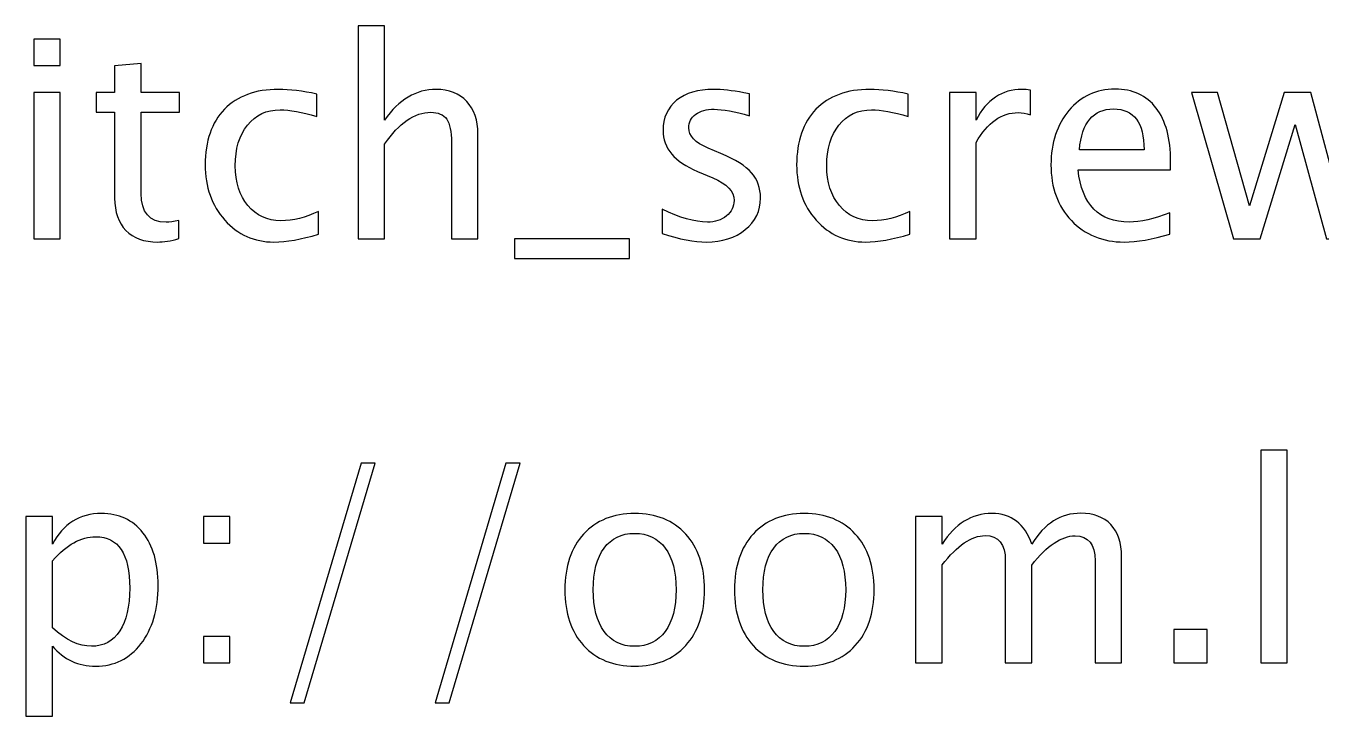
# Model space of a CAD drawing. Header units: centimetres. Extents: x -32.9 to 32.9, y -27.7 to 43.3.
# Drawn here: x -2.62 to 3.34, y 29.57 to 32.75 of the extents above; entities that cross this region are included whole.
import ezdxf

# ---------------------------------------------------------------- set-up
doc = ezdxf.new("R2010")
doc.units = ezdxf.units.CM
doc.header["$MEASUREMENT"] = 0
doc.layers.add('Layer 1', color=7, linetype='Continuous')

msp = doc.modelspace()

# ---------------------------------------------------------------- linework, layer by layer
at = {"layer": 'Layer 1'}
for points, knots in [([(-1.09147, 31.7673), (-1.09147, 31.7673), (-1.09147, 32.74647), (-1.09147, 32.74647), (-1.09147, 32.74647), (-1.09147, 32.74647), (-0.96955, 32.74647), (-0.96955, 32.74647), (-0.96955, 32.74647), (-0.96955, 32.74647), (-0.96955, 32.31319), (-0.96955, 32.31319), (-0.96955, 32.31319), (-0.90499, 32.40738), (-0.82583, 32.45437), (-0.73227, 32.45437), (-0.73227, 32.45437), (-0.67343, 32.45437), (-0.62665, 32.43596), (-0.59215, 32.39891), (-0.59215, 32.39891), (-0.55765, 32.36208), (-0.54029, 32.31234), (-0.54029, 32.25011), (-0.54029, 32.25011), (-0.54029, 32.25011), (-0.54029, 31.7673), (-0.54029, 31.7673), (-0.54029, 31.7673), (-0.54029, 31.7673), (-0.66221, 31.7673), (-0.66221, 31.7673), (-0.66221, 31.7673), (-0.66221, 31.7673), (-0.66221, 32.21032), (-0.66221, 32.21032), (-0.66221, 32.21032), (-0.66221, 32.26027), (-0.66962, 32.29583), (-0.68422, 32.317), (-0.68422, 32.317), (-0.69904, 32.33838), (-0.72338, 32.34896), (-0.75746, 32.34896), (-0.75746, 32.34896), (-0.83239, 32.34896), (-0.90309, 32.30007), (-0.96955, 32.20228), (-0.96955, 32.20228), (-0.96955, 32.20228), (-0.96955, 31.7673), (-0.96955, 31.7673), (-0.96955, 31.7673), (-0.96955, 31.7673), (-1.09147, 31.7673), (-1.09147, 31.7673)], [0, 0, 0, 0, 0.0666667, 0.0666667, 0.0666667, 0.0666667, 0.1333333, 0.1333333, 0.1333333, 0.1333333, 0.2, 0.2, 0.2, 0.2, 0.2666667, 0.2666667, 0.2666667, 0.2666667, 0.3333333, 0.3333333, 0.3333333, 0.3333333, 0.4, 0.4, 0.4, 0.4, 0.4666667, 0.4666667, 0.4666667, 0.4666667, 0.5333333, 0.5333333, 0.5333333, 0.5333333, 0.6, 0.6, 0.6, 0.6, 0.6666667, 0.6666667, 0.6666667, 0.6666667, 0.7333333, 0.7333333, 0.7333333, 0.7333333, 0.8, 0.8, 0.8, 0.8, 0.8666667, 0.8666667, 0.8666667, 0.8666667, 1, 1, 1, 1]), ([(-2.58393, 32.56359), (-2.58393, 32.56359), (-2.58393, 32.68551), (-2.58393, 32.68551), (-2.58393, 32.68551), (-2.58393, 32.68551), (-2.46201, 32.68551), (-2.46201, 32.68551), (-2.46201, 32.68551), (-2.46201, 32.68551), (-2.46201, 32.56359), (-2.46201, 32.56359), (-2.46201, 32.56359), (-2.46201, 32.56359), (-2.58393, 32.56359), (-2.58393, 32.56359)], [0, 0, 0, 0, 0.2, 0.2, 0.2, 0.2, 0.4, 0.4, 0.4, 0.4, 0.6, 0.6, 0.6, 0.6, 1, 1, 1, 1]), ([(-1.91591, 31.76751), (-1.95359, 31.75714), (-1.98639, 31.75206), (-2.01412, 31.75206), (-2.01412, 31.75206), (-2.07635, 31.75206), (-2.12482, 31.76984), (-2.15954, 31.8054), (-2.15954, 31.8054), (-2.19446, 31.84096), (-2.21182, 31.89028), (-2.21182, 31.95357), (-2.21182, 31.95357), (-2.21182, 31.95357), (-2.21182, 32.34896), (-2.21182, 32.34896), (-2.21182, 32.34896), (-2.21182, 32.34896), (-2.29606, 32.34896), (-2.29606, 32.34896), (-2.29606, 32.34896), (-2.29606, 32.34896), (-2.29606, 32.4404), (-2.29606, 32.4404), (-2.29606, 32.4404), (-2.29606, 32.4404), (-2.21182, 32.4404), (-2.21182, 32.4404), (-2.21182, 32.4404), (-2.21182, 32.4404), (-2.21182, 32.56211), (-2.21182, 32.56211), (-2.21182, 32.56211), (-2.21182, 32.56211), (-2.0899, 32.57375), (-2.0899, 32.57375), (-2.0899, 32.57375), (-2.0899, 32.57375), (-2.0899, 32.4404), (-2.0899, 32.4404), (-2.0899, 32.4404), (-2.0899, 32.4404), (-1.91337, 32.4404), (-1.91337, 32.4404), (-1.91337, 32.4404), (-1.91337, 32.4404), (-1.91337, 32.34896), (-1.91337, 32.34896), (-1.91337, 32.34896), (-1.91337, 32.34896), (-2.0899, 32.34896), (-2.0899, 32.34896), (-2.0899, 32.34896), (-2.0899, 32.34896), (-2.0899, 31.97558), (-2.0899, 31.97558), (-2.0899, 31.97558), (-2.0899, 31.88753), (-2.05159, 31.8435), (-1.97518, 31.8435), (-1.97518, 31.8435), (-1.95888, 31.8435), (-1.93919, 31.84625), (-1.91591, 31.85154), (-1.91591, 31.85154), (-1.91591, 31.85154), (-1.91591, 31.76751), (-1.91591, 31.76751)], [0, 0, 0, 0, 0.0555556, 0.0555556, 0.0555556, 0.0555556, 0.1111111, 0.1111111, 0.1111111, 0.1111111, 0.1666667, 0.1666667, 0.1666667, 0.1666667, 0.2222222, 0.2222222, 0.2222222, 0.2222222, 0.2777778, 0.2777778, 0.2777778, 0.2777778, 0.3333333, 0.3333333, 0.3333333, 0.3333333, 0.3888889, 0.3888889, 0.3888889, 0.3888889, 0.4444444, 0.4444444, 0.4444444, 0.4444444, 0.5, 0.5, 0.5, 0.5, 0.5555556, 0.5555556, 0.5555556, 0.5555556, 0.6111111, 0.6111111, 0.6111111, 0.6111111, 0.6666667, 0.6666667, 0.6666667, 0.6666667, 0.7222222, 0.7222222, 0.7222222, 0.7222222, 0.7777778, 0.7777778, 0.7777778, 0.7777778, 0.8333333, 0.8333333, 0.8333333, 0.8333333, 0.8888889, 0.8888889, 0.8888889, 0.8888889, 1, 1, 1, 1]), ([(-2.58393, 31.7673), (-2.58393, 31.7673), (-2.58393, 32.4404), (-2.58393, 32.4404), (-2.58393, 32.4404), (-2.58393, 32.4404), (-2.46201, 32.4404), (-2.46201, 32.4404), (-2.46201, 32.4404), (-2.46201, 32.4404), (-2.46201, 31.7673), (-2.46201, 31.7673), (-2.46201, 31.7673), (-2.46201, 31.7673), (-2.58393, 31.7673), (-2.58393, 31.7673)], [0, 0, 0, 0, 0.2, 0.2, 0.2, 0.2, 0.4, 0.4, 0.4, 0.4, 0.6, 0.6, 0.6, 0.6, 1, 1, 1, 1]), ([(-1.27456, 31.78762), (-1.35351, 31.76391), (-1.42167, 31.75206), (-1.47903, 31.75206), (-1.47903, 31.75206), (-1.57005, 31.75206), (-1.6454, 31.78572), (-1.7053, 31.85281), (-1.7053, 31.85281), (-1.7652, 31.92012), (-1.79526, 32.005), (-1.79526, 32.10724), (-1.79526, 32.10724), (-1.79526, 32.21646), (-1.76563, 32.30176), (-1.70636, 32.36272), (-1.70636, 32.36272), (-1.64709, 32.42389), (-1.56433, 32.45437), (-1.45807, 32.45437), (-1.45807, 32.45437), (-1.40579, 32.45437), (-1.34695, 32.44717), (-1.28218, 32.43278), (-1.28218, 32.43278), (-1.28218, 32.43278), (-1.28218, 32.32991), (-1.28218, 32.32991), (-1.28218, 32.32991), (-1.35097, 32.35023), (-1.40706, 32.36039), (-1.45024, 32.36039), (-1.45024, 32.36039), (-1.5129, 32.36039), (-1.56306, 32.3369), (-1.60053, 32.29012), (-1.60053, 32.29012), (-1.63799, 32.24334), (-1.65683, 32.1809), (-1.65683, 32.103), (-1.65683, 32.103), (-1.65683, 32.02744), (-1.63736, 31.96648), (-1.59862, 31.9197), (-1.59862, 31.9197), (-1.55989, 31.87313), (-1.5093, 31.84985), (-1.44643, 31.84985), (-1.44643, 31.84985), (-1.39076, 31.84985), (-1.33361, 31.86424), (-1.27456, 31.89303), (-1.27456, 31.89303), (-1.27456, 31.89303), (-1.27456, 31.78762), (-1.27456, 31.78762)], [0, 0, 0, 0, 0.0666667, 0.0666667, 0.0666667, 0.0666667, 0.1333333, 0.1333333, 0.1333333, 0.1333333, 0.2, 0.2, 0.2, 0.2, 0.2666667, 0.2666667, 0.2666667, 0.2666667, 0.3333333, 0.3333333, 0.3333333, 0.3333333, 0.4, 0.4, 0.4, 0.4, 0.4666667, 0.4666667, 0.4666667, 0.4666667, 0.5333333, 0.5333333, 0.5333333, 0.5333333, 0.6, 0.6, 0.6, 0.6, 0.6666667, 0.6666667, 0.6666667, 0.6666667, 0.7333333, 0.7333333, 0.7333333, 0.7333333, 0.8, 0.8, 0.8, 0.8, 0.8666667, 0.8666667, 0.8666667, 0.8666667, 1, 1, 1, 1]), ([(0.30765, 31.79143), (0.30765, 31.79143), (0.30765, 31.90319), (0.30765, 31.90319), (0.30765, 31.90319), (0.38745, 31.8634), (0.45666, 31.8435), (0.51572, 31.8435), (0.51572, 31.8435), (0.55086, 31.8435), (0.58007, 31.85303), (0.60314, 31.87208), (0.60314, 31.87208), (0.62621, 31.89091), (0.63785, 31.91462), (0.63785, 31.9432), (0.63785, 31.9432), (0.63785, 31.98489), (0.60547, 32.0194), (0.5407, 32.0467), (0.5407, 32.0467), (0.5407, 32.0467), (0.46936, 32.07697), (0.46936, 32.07697), (0.46936, 32.07697), (0.36417, 32.12057), (0.31146, 32.18365), (0.31146, 32.26556), (0.31146, 32.26556), (0.31146, 32.3242), (0.3322, 32.37034), (0.37369, 32.40399), (0.37369, 32.40399), (0.41518, 32.43765), (0.47212, 32.45437), (0.54429, 32.45437), (0.54429, 32.45437), (0.58176, 32.45437), (0.62833, 32.44929), (0.68357, 32.43892), (0.68357, 32.43892), (0.68357, 32.43892), (0.70897, 32.43405), (0.70897, 32.43405), (0.70897, 32.43405), (0.70897, 32.43405), (0.70897, 32.33245), (0.70897, 32.33245), (0.70897, 32.33245), (0.64103, 32.35277), (0.58684, 32.36293), (0.54641, 32.36293), (0.54641, 32.36293), (0.51085, 32.36293), (0.4827, 32.3551), (0.46132, 32.33965), (0.46132, 32.33965), (0.44015, 32.3242), (0.42957, 32.30345), (0.42957, 32.27742), (0.42957, 32.27742), (0.42957, 32.2408), (0.4592, 32.20968), (0.51868, 32.1845), (0.51868, 32.1845), (0.51868, 32.1845), (0.57731, 32.15973), (0.57731, 32.15973), (0.57731, 32.15973), (0.64378, 32.13179), (0.69077, 32.10216), (0.71828, 32.07104), (0.71828, 32.07104), (0.74601, 32.03993), (0.75977, 32.00098), (0.75977, 31.95441), (0.75977, 31.95441), (0.75977, 31.89536), (0.73649, 31.84689), (0.68971, 31.809), (0.68971, 31.809), (0.64314, 31.77111), (0.58345, 31.75206), (0.51085, 31.75206), (0.51085, 31.75206), (0.45497, 31.75206), (0.38745, 31.76518), (0.30765, 31.79143)], [0, 0, 0, 0, 0.0434783, 0.0434783, 0.0434783, 0.0434783, 0.0869565, 0.0869565, 0.0869565, 0.0869565, 0.1304348, 0.1304348, 0.1304348, 0.1304348, 0.173913, 0.173913, 0.173913, 0.173913, 0.2173913, 0.2173913, 0.2173913, 0.2173913, 0.2608696, 0.2608696, 0.2608696, 0.2608696, 0.3043478, 0.3043478, 0.3043478, 0.3043478, 0.3478261, 0.3478261, 0.3478261, 0.3478261, 0.3913043, 0.3913043, 0.3913043, 0.3913043, 0.4347826, 0.4347826, 0.4347826, 0.4347826, 0.4782609, 0.4782609, 0.4782609, 0.4782609, 0.5217391, 0.5217391, 0.5217391, 0.5217391, 0.5652174, 0.5652174, 0.5652174, 0.5652174, 0.6086957, 0.6086957, 0.6086957, 0.6086957, 0.6521739, 0.6521739, 0.6521739, 0.6521739, 0.6956522, 0.6956522, 0.6956522, 0.6956522, 0.7391304, 0.7391304, 0.7391304, 0.7391304, 0.7826087, 0.7826087, 0.7826087, 0.7826087, 0.826087, 0.826087, 0.826087, 0.826087, 0.8695652, 0.8695652, 0.8695652, 0.8695652, 0.9130435, 0.9130435, 0.9130435, 0.9130435, 1, 1, 1, 1]), ([(1.44663, 31.78762), (1.36768, 31.76391), (1.29952, 31.75206), (1.24216, 31.75206), (1.24216, 31.75206), (1.15114, 31.75206), (1.07579, 31.78572), (1.01589, 31.85281), (1.01589, 31.85281), (0.95599, 31.92012), (0.92593, 32.005), (0.92593, 32.10724), (0.92593, 32.10724), (0.92593, 32.21646), (0.95556, 32.30176), (1.01483, 32.36272), (1.01483, 32.36272), (1.0741, 32.42389), (1.15686, 32.45437), (1.26312, 32.45437), (1.26312, 32.45437), (1.3154, 32.45437), (1.37424, 32.44717), (1.43901, 32.43278), (1.43901, 32.43278), (1.43901, 32.43278), (1.43901, 32.32991), (1.43901, 32.32991), (1.43901, 32.32991), (1.37022, 32.35023), (1.31413, 32.36039), (1.27095, 32.36039), (1.27095, 32.36039), (1.20829, 32.36039), (1.15813, 32.3369), (1.12066, 32.29012), (1.12066, 32.29012), (1.0832, 32.24334), (1.06436, 32.1809), (1.06436, 32.103), (1.06436, 32.103), (1.06436, 32.02744), (1.08383, 31.96648), (1.12257, 31.9197), (1.12257, 31.9197), (1.1613, 31.87313), (1.21189, 31.84985), (1.27476, 31.84985), (1.27476, 31.84985), (1.33043, 31.84985), (1.38758, 31.86424), (1.44663, 31.89303), (1.44663, 31.89303), (1.44663, 31.89303), (1.44663, 31.78762), (1.44663, 31.78762)], [0, 0, 0, 0, 0.0666667, 0.0666667, 0.0666667, 0.0666667, 0.1333333, 0.1333333, 0.1333333, 0.1333333, 0.2, 0.2, 0.2, 0.2, 0.2666667, 0.2666667, 0.2666667, 0.2666667, 0.3333333, 0.3333333, 0.3333333, 0.3333333, 0.4, 0.4, 0.4, 0.4, 0.4666667, 0.4666667, 0.4666667, 0.4666667, 0.5333333, 0.5333333, 0.5333333, 0.5333333, 0.6, 0.6, 0.6, 0.6, 0.6666667, 0.6666667, 0.6666667, 0.6666667, 0.7333333, 0.7333333, 0.7333333, 0.7333333, 0.8, 0.8, 0.8, 0.8, 0.8666667, 0.8666667, 0.8666667, 0.8666667, 1, 1, 1, 1]), ([(1.62972, 31.7673), (1.62972, 31.7673), (1.62972, 32.4404), (1.62972, 32.4404), (1.62972, 32.4404), (1.62972, 32.4404), (1.75164, 32.4404), (1.75164, 32.4404), (1.75164, 32.4404), (1.75164, 32.4404), (1.75164, 32.31319), (1.75164, 32.31319), (1.75164, 32.31319), (1.80011, 32.40738), (1.87039, 32.45437), (1.96267, 32.45437), (1.96267, 32.45437), (1.97516, 32.45437), (1.98828, 32.45331), (2.00183, 32.4512), (2.00183, 32.4512), (2.00183, 32.4512), (2.00183, 32.33711), (2.00183, 32.33711), (2.00183, 32.33711), (1.98066, 32.34409), (1.96204, 32.34769), (1.94595, 32.34769), (1.94595, 32.34769), (1.86848, 32.34769), (1.80371, 32.30197), (1.75164, 32.21032), (1.75164, 32.21032), (1.75164, 32.21032), (1.75164, 31.7673), (1.75164, 31.7673), (1.75164, 31.7673), (1.75164, 31.7673), (1.62972, 31.7673), (1.62972, 31.7673)], [0, 0, 0, 0, 0.0909091, 0.0909091, 0.0909091, 0.0909091, 0.1818182, 0.1818182, 0.1818182, 0.1818182, 0.2727273, 0.2727273, 0.2727273, 0.2727273, 0.3636364, 0.3636364, 0.3636364, 0.3636364, 0.4545455, 0.4545455, 0.4545455, 0.4545455, 0.5454545, 0.5454545, 0.5454545, 0.5454545, 0.6363636, 0.6363636, 0.6363636, 0.6363636, 0.7272727, 0.7272727, 0.7272727, 0.7272727, 0.8181818, 0.8181818, 0.8181818, 0.8181818, 1, 1, 1, 1]), ([(2.64339, 31.78889), (2.56148, 31.76434), (2.49141, 31.75206), (2.43299, 31.75206), (2.43299, 31.75206), (2.3333, 31.75206), (2.25223, 31.78508), (2.18979, 31.85091), (2.18979, 31.85091), (2.12735, 31.91674), (2.09602, 32.00204), (2.09602, 32.10703), (2.09602, 32.10703), (2.09602, 32.20884), (2.12354, 32.29245), (2.17878, 32.35785), (2.17878, 32.35785), (2.23403, 32.42304), (2.30472, 32.45564), (2.39087, 32.45564), (2.39087, 32.45564), (2.47236, 32.45564), (2.53544, 32.42664), (2.57989, 32.36865), (2.57989, 32.36865), (2.62434, 32.31065), (2.64657, 32.22852), (2.64657, 32.12205), (2.64657, 32.12205), (2.64657, 32.12205), (2.64593, 32.0848), (2.64593, 32.0848), (2.64593, 32.0848), (2.64593, 32.0848), (2.22048, 32.0848), (2.22048, 32.0848), (2.22048, 32.0848), (2.23826, 31.92393), (2.31679, 31.8435), (2.45585, 31.8435), (2.45585, 31.8435), (2.50687, 31.8435), (2.56931, 31.85789), (2.64339, 31.88668), (2.64339, 31.88668), (2.64339, 31.88668), (2.64339, 31.78889), (2.64339, 31.78889)], [0, 0, 0, 0, 0.0769231, 0.0769231, 0.0769231, 0.0769231, 0.1538462, 0.1538462, 0.1538462, 0.1538462, 0.2307692, 0.2307692, 0.2307692, 0.2307692, 0.3076923, 0.3076923, 0.3076923, 0.3076923, 0.3846154, 0.3846154, 0.3846154, 0.3846154, 0.4615385, 0.4615385, 0.4615385, 0.4615385, 0.5384615, 0.5384615, 0.5384615, 0.5384615, 0.6153846, 0.6153846, 0.6153846, 0.6153846, 0.6923077, 0.6923077, 0.6923077, 0.6923077, 0.7692308, 0.7692308, 0.7692308, 0.7692308, 0.8461538, 0.8461538, 0.8461538, 0.8461538, 1, 1, 1, 1]), ([(2.9357, 31.7673), (2.9357, 31.7673), (2.74266, 32.4404), (2.74266, 32.4404), (2.74266, 32.4404), (2.74266, 32.4404), (2.86162, 32.4404), (2.86162, 32.4404), (2.86162, 32.4404), (2.86162, 32.4404), (3.00957, 31.9178), (3.00957, 31.9178), (3.00957, 31.9178), (3.00957, 31.9178), (3.16917, 32.4404), (3.16917, 32.4404), (3.16917, 32.4404), (3.16917, 32.4404), (3.29109, 32.4404), (3.29109, 32.4404), (3.29109, 32.4404), (3.29109, 32.4404), (3.43142, 31.91864), (3.43142, 31.91864), (3.43142, 31.91864), (3.43142, 31.91864), (3.60118, 32.4404), (3.60118, 32.4404), (3.60118, 32.4404), (3.60118, 32.4404), (3.70532, 32.4404), (3.70532, 32.4404), (3.70532, 32.4404), (3.70532, 32.4404), (3.48561, 31.7673), (3.48561, 31.7673), (3.48561, 31.7673), (3.48561, 31.7673), (3.36369, 31.7673), (3.36369, 31.7673), (3.36369, 31.7673), (3.36369, 31.7673), (3.21933, 32.29223), (3.21933, 32.29223), (3.21933, 32.29223), (3.21933, 32.29223), (3.05762, 31.7673), (3.05762, 31.7673), (3.05762, 31.7673), (3.05762, 31.7673), (2.9357, 31.7673), (2.9357, 31.7673)], [0, 0, 0, 0, 0.0714286, 0.0714286, 0.0714286, 0.0714286, 0.1428571, 0.1428571, 0.1428571, 0.1428571, 0.2142857, 0.2142857, 0.2142857, 0.2142857, 0.2857143, 0.2857143, 0.2857143, 0.2857143, 0.3571429, 0.3571429, 0.3571429, 0.3571429, 0.4285714, 0.4285714, 0.4285714, 0.4285714, 0.5, 0.5, 0.5, 0.5, 0.5714286, 0.5714286, 0.5714286, 0.5714286, 0.6428571, 0.6428571, 0.6428571, 0.6428571, 0.7142857, 0.7142857, 0.7142857, 0.7142857, 0.7857143, 0.7857143, 0.7857143, 0.7857143, 0.8571429, 0.8571429, 0.8571429, 0.8571429, 1, 1, 1, 1]), ([(2.22683, 32.17624), (2.22683, 32.17624), (2.52401, 32.17624), (2.52401, 32.17624), (2.52401, 32.17624), (2.52401, 32.30155), (2.47723, 32.3642), (2.38389, 32.3642), (2.38389, 32.3642), (2.28991, 32.3642), (2.23763, 32.30155), (2.22683, 32.17624)], [0, 0, 0, 0, 0.25, 0.25, 0.25, 0.25, 0.5, 0.5, 0.5, 0.5, 1, 1, 1, 1]), ([(-0.3718, 31.67586), (-0.3718, 31.67586), (-0.3718, 31.7673), (-0.3718, 31.7673), (-0.3718, 31.7673), (-0.3718, 31.7673), (0.15652, 31.7673), (0.15652, 31.7673), (0.15652, 31.7673), (0.15652, 31.7673), (0.15652, 31.67586), (0.15652, 31.67586), (0.15652, 31.67586), (0.15652, 31.67586), (-0.3718, 31.67586), (-0.3718, 31.67586)], [0, 0, 0, 0, 0.2, 0.2, 0.2, 0.2, 0.4, 0.4, 0.4, 0.4, 0.6, 0.6, 0.6, 0.6, 1, 1, 1, 1]), ([(3.06069, 29.81573), (3.06069, 29.81573), (3.06069, 30.7949), (3.06069, 30.7949), (3.06069, 30.7949), (3.06069, 30.7949), (3.18261, 30.7949), (3.18261, 30.7949), (3.18261, 30.7949), (3.18261, 30.7949), (3.18261, 29.81573), (3.18261, 29.81573), (3.18261, 29.81573), (3.18261, 29.81573), (3.06069, 29.81573), (3.06069, 29.81573)], [0, 0, 0, 0, 0.2, 0.2, 0.2, 0.2, 0.4, 0.4, 0.4, 0.4, 0.6, 0.6, 0.6, 0.6, 1, 1, 1, 1]), ([(-1.40377, 29.63158), (-1.40377, 29.63158), (-1.07717, 30.73394), (-1.07717, 30.73394), (-1.07717, 30.73394), (-1.07717, 30.73394), (-1.01261, 30.73394), (-1.01261, 30.73394), (-1.01261, 30.73394), (-1.01261, 30.73394), (-1.33921, 29.63158), (-1.33921, 29.63158), (-1.33921, 29.63158), (-1.33921, 29.63158), (-1.40377, 29.63158), (-1.40377, 29.63158)], [0, 0, 0, 0, 0.2, 0.2, 0.2, 0.2, 0.4, 0.4, 0.4, 0.4, 0.6, 0.6, 0.6, 0.6, 1, 1, 1, 1]), ([(-0.73787, 29.63158), (-0.73787, 29.63158), (-0.41127, 30.73394), (-0.41127, 30.73394), (-0.41127, 30.73394), (-0.41127, 30.73394), (-0.34671, 30.73394), (-0.34671, 30.73394), (-0.34671, 30.73394), (-0.34671, 30.73394), (-0.67331, 29.63158), (-0.67331, 29.63158), (-0.67331, 29.63158), (-0.67331, 29.63158), (-0.73787, 29.63158), (-0.73787, 29.63158)], [0, 0, 0, 0, 0.2, 0.2, 0.2, 0.2, 0.4, 0.4, 0.4, 0.4, 0.6, 0.6, 0.6, 0.6, 1, 1, 1, 1]), ([(-2.62, 29.57062), (-2.62, 29.57062), (-2.62, 30.48883), (-2.62, 30.48883), (-2.62, 30.48883), (-2.62, 30.48883), (-2.49808, 30.48883), (-2.49808, 30.48883), (-2.49808, 30.48883), (-2.49808, 30.48883), (-2.49808, 30.36162), (-2.49808, 30.36162), (-2.49808, 30.36162), (-2.44813, 30.45581), (-2.37298, 30.5028), (-2.27287, 30.5028), (-2.27287, 30.5028), (-2.1918, 30.5028), (-2.12809, 30.47338), (-2.08152, 30.41432), (-2.08152, 30.41432), (-2.03495, 30.35527), (-2.01167, 30.27462), (-2.01167, 30.17239), (-2.01167, 30.17239), (-2.01167, 30.06105), (-2.03813, 29.97109), (-2.09083, 29.90294), (-2.09083, 29.90294), (-2.14354, 29.83457), (-2.21296, 29.80049), (-2.2989, 29.80049), (-2.2989, 29.80049), (-2.3787, 29.80049), (-2.44516, 29.83097), (-2.49808, 29.89214), (-2.49808, 29.89214), (-2.49808, 29.89214), (-2.49808, 29.57062), (-2.49808, 29.57062), (-2.49808, 29.57062), (-2.49808, 29.57062), (-2.62, 29.57062), (-2.62, 29.57062)], [0, 0, 0, 0, 0.0833333, 0.0833333, 0.0833333, 0.0833333, 0.1666667, 0.1666667, 0.1666667, 0.1666667, 0.25, 0.25, 0.25, 0.25, 0.3333333, 0.3333333, 0.3333333, 0.3333333, 0.4166667, 0.4166667, 0.4166667, 0.4166667, 0.5, 0.5, 0.5, 0.5, 0.5833333, 0.5833333, 0.5833333, 0.5833333, 0.6666667, 0.6666667, 0.6666667, 0.6666667, 0.75, 0.75, 0.75, 0.75, 0.8333333, 0.8333333, 0.8333333, 0.8333333, 1, 1, 1, 1]), ([(-1.80297, 30.36691), (-1.80297, 30.36691), (-1.80297, 30.48883), (-1.80297, 30.48883), (-1.80297, 30.48883), (-1.80297, 30.48883), (-1.68105, 30.48883), (-1.68105, 30.48883), (-1.68105, 30.48883), (-1.68105, 30.48883), (-1.68105, 30.36691), (-1.68105, 30.36691), (-1.68105, 30.36691), (-1.68105, 30.36691), (-1.80297, 30.36691), (-1.80297, 30.36691)], [0, 0, 0, 0, 0.2, 0.2, 0.2, 0.2, 0.4, 0.4, 0.4, 0.4, 0.6, 0.6, 0.6, 0.6, 1, 1, 1, 1]), ([(0.18076, 29.80049), (0.08191, 29.80049), (0.0036, 29.83203), (-0.05398, 29.89511), (-0.05398, 29.89511), (-0.11176, 29.95818), (-0.14055, 30.04391), (-0.14055, 30.15207), (-0.14055, 30.15207), (-0.14055, 30.26002), (-0.11176, 30.34553), (-0.05398, 30.4084), (-0.05398, 30.4084), (0.0036, 30.47126), (0.08191, 30.5028), (0.18076, 30.5028), (0.18076, 30.5028), (0.27961, 30.5028), (0.35793, 30.47126), (0.4155, 30.4084), (0.4155, 30.4084), (0.47328, 30.34553), (0.50207, 30.26002), (0.50207, 30.15207), (0.50207, 30.15207), (0.50207, 30.04391), (0.47328, 29.95818), (0.4155, 29.89511), (0.4155, 29.89511), (0.35793, 29.83203), (0.27961, 29.80049), (0.18076, 29.80049)], [0, 0, 0, 0, 0.1111111, 0.1111111, 0.1111111, 0.1111111, 0.2222222, 0.2222222, 0.2222222, 0.2222222, 0.3333333, 0.3333333, 0.3333333, 0.3333333, 0.4444444, 0.4444444, 0.4444444, 0.4444444, 0.5555556, 0.5555556, 0.5555556, 0.5555556, 0.6666667, 0.6666667, 0.6666667, 0.6666667, 0.7777778, 0.7777778, 0.7777778, 0.7777778, 1, 1, 1, 1]), ([(0.96096, 29.80049), (0.86211, 29.80049), (0.7838, 29.83203), (0.72622, 29.89511), (0.72622, 29.89511), (0.66844, 29.95818), (0.63965, 30.04391), (0.63965, 30.15207), (0.63965, 30.15207), (0.63965, 30.26002), (0.66844, 30.34553), (0.72622, 30.4084), (0.72622, 30.4084), (0.7838, 30.47126), (0.86211, 30.5028), (0.96096, 30.5028), (0.96096, 30.5028), (1.05981, 30.5028), (1.13813, 30.47126), (1.1957, 30.4084), (1.1957, 30.4084), (1.25348, 30.34553), (1.28227, 30.26002), (1.28227, 30.15207), (1.28227, 30.15207), (1.28227, 30.04391), (1.25348, 29.95818), (1.1957, 29.89511), (1.1957, 29.89511), (1.13813, 29.83203), (1.05981, 29.80049), (0.96096, 29.80049)], [0, 0, 0, 0, 0.1111111, 0.1111111, 0.1111111, 0.1111111, 0.2222222, 0.2222222, 0.2222222, 0.2222222, 0.3333333, 0.3333333, 0.3333333, 0.3333333, 0.4444444, 0.4444444, 0.4444444, 0.4444444, 0.5555556, 0.5555556, 0.5555556, 0.5555556, 0.6666667, 0.6666667, 0.6666667, 0.6666667, 0.7777778, 0.7777778, 0.7777778, 0.7777778, 1, 1, 1, 1]), ([(1.47319, 29.81573), (1.47319, 29.81573), (1.47319, 30.48883), (1.47319, 30.48883), (1.47319, 30.48883), (1.47319, 30.48883), (1.59511, 30.48883), (1.59511, 30.48883), (1.59511, 30.48883), (1.59511, 30.48883), (1.59511, 30.36162), (1.59511, 30.36162), (1.59511, 30.36162), (1.65459, 30.45581), (1.73079, 30.5028), (1.82413, 30.5028), (1.82413, 30.5028), (1.91409, 30.5028), (1.97526, 30.45581), (2.00786, 30.36162), (2.00786, 30.36162), (2.06565, 30.45666), (2.141, 30.50407), (2.2335, 30.50407), (2.2335, 30.50407), (2.29255, 30.50407), (2.33848, 30.48671), (2.37129, 30.45179), (2.37129, 30.45179), (2.4041, 30.41686), (2.42061, 30.36797), (2.42061, 30.3051), (2.42061, 30.3051), (2.42061, 30.3051), (2.42061, 29.81573), (2.42061, 29.81573), (2.42061, 29.81573), (2.42061, 29.81573), (2.29869, 29.81573), (2.29869, 29.81573), (2.29869, 29.81573), (2.29869, 29.81573), (2.29869, 30.285), (2.29869, 30.285), (2.29869, 30.285), (2.29869, 30.36162), (2.26821, 30.39993), (2.20725, 30.39993), (2.20725, 30.39993), (2.14396, 30.39993), (2.0775, 30.35527), (2.00786, 30.26573), (2.00786, 30.26573), (2.00786, 30.26573), (2.00786, 29.81573), (2.00786, 29.81573), (2.00786, 29.81573), (2.00786, 29.81573), (1.88594, 29.81573), (1.88594, 29.81573), (1.88594, 29.81573), (1.88594, 29.81573), (1.88594, 30.28542), (1.88594, 30.28542), (1.88594, 30.28542), (1.88594, 30.36268), (1.85504, 30.4012), (1.79302, 30.4012), (1.79302, 30.4012), (1.73142, 30.4012), (1.66538, 30.35633), (1.59511, 30.26637), (1.59511, 30.26637), (1.59511, 30.26637), (1.59511, 29.81573), (1.59511, 29.81573), (1.59511, 29.81573), (1.59511, 29.81573), (1.47319, 29.81573), (1.47319, 29.81573)], [0, 0, 0, 0, 0.047619, 0.047619, 0.047619, 0.047619, 0.0952381, 0.0952381, 0.0952381, 0.0952381, 0.1428571, 0.1428571, 0.1428571, 0.1428571, 0.1904762, 0.1904762, 0.1904762, 0.1904762, 0.2380952, 0.2380952, 0.2380952, 0.2380952, 0.2857143, 0.2857143, 0.2857143, 0.2857143, 0.3333333, 0.3333333, 0.3333333, 0.3333333, 0.3809524, 0.3809524, 0.3809524, 0.3809524, 0.4285714, 0.4285714, 0.4285714, 0.4285714, 0.4761905, 0.4761905, 0.4761905, 0.4761905, 0.5238095, 0.5238095, 0.5238095, 0.5238095, 0.5714286, 0.5714286, 0.5714286, 0.5714286, 0.6190476, 0.6190476, 0.6190476, 0.6190476, 0.6666667, 0.6666667, 0.6666667, 0.6666667, 0.7142857, 0.7142857, 0.7142857, 0.7142857, 0.7619048, 0.7619048, 0.7619048, 0.7619048, 0.8095238, 0.8095238, 0.8095238, 0.8095238, 0.8571429, 0.8571429, 0.8571429, 0.8571429, 0.9047619, 0.9047619, 0.9047619, 0.9047619, 1, 1, 1, 1]), ([(-2.49808, 29.97617), (-2.43521, 29.92008), (-2.37531, 29.89193), (-2.31837, 29.89193), (-2.31837, 29.89193), (-2.26228, 29.89193), (-2.21889, 29.91543), (-2.18841, 29.9622), (-2.18841, 29.9622), (-2.15772, 30.00898), (-2.14248, 30.07481), (-2.14248, 30.1599), (-2.14248, 30.1599), (-2.14248, 30.31738), (-2.19455, 30.39612), (-2.29869, 30.39612), (-2.29869, 30.39612), (-2.36685, 30.39612), (-2.43331, 30.35929), (-2.49808, 30.28542), (-2.49808, 30.28542), (-2.49808, 30.28542), (-2.49808, 29.97617), (-2.49808, 29.97617)], [0, 0, 0, 0, 0.1428571, 0.1428571, 0.1428571, 0.1428571, 0.2857143, 0.2857143, 0.2857143, 0.2857143, 0.4285714, 0.4285714, 0.4285714, 0.4285714, 0.5714286, 0.5714286, 0.5714286, 0.5714286, 0.7142857, 0.7142857, 0.7142857, 0.7142857, 1, 1, 1, 1]), ([(0.18055, 29.89193), (0.24087, 29.89193), (0.28786, 29.91458), (0.32131, 29.96009), (0.32131, 29.96009), (0.35454, 30.00538), (0.37126, 30.06952), (0.37126, 30.15207), (0.37126, 30.15207), (0.37126, 30.23441), (0.35454, 30.29833), (0.32131, 30.34363), (0.32131, 30.34363), (0.28786, 30.38871), (0.24087, 30.41136), (0.18055, 30.41136), (0.18055, 30.41136), (0.12001, 30.41136), (0.07302, 30.38871), (0.04, 30.34363), (0.04, 30.34363), (0.00677, 30.29833), (-0.00974, 30.23441), (-0.00974, 30.15207), (-0.00974, 30.15207), (-0.00974, 30.06952), (0.00677, 30.00538), (0.04, 29.96009), (0.04, 29.96009), (0.07302, 29.91458), (0.12001, 29.89193), (0.18055, 29.89193)], [0, 0, 0, 0, 0.1111111, 0.1111111, 0.1111111, 0.1111111, 0.2222222, 0.2222222, 0.2222222, 0.2222222, 0.3333333, 0.3333333, 0.3333333, 0.3333333, 0.4444444, 0.4444444, 0.4444444, 0.4444444, 0.5555556, 0.5555556, 0.5555556, 0.5555556, 0.6666667, 0.6666667, 0.6666667, 0.6666667, 0.7777778, 0.7777778, 0.7777778, 0.7777778, 1, 1, 1, 1]), ([(0.96075, 29.89193), (1.02107, 29.89193), (1.06806, 29.91458), (1.10151, 29.96009), (1.10151, 29.96009), (1.13474, 30.00538), (1.15146, 30.06952), (1.15146, 30.15207), (1.15146, 30.15207), (1.15146, 30.23441), (1.13474, 30.29833), (1.10151, 30.34363), (1.10151, 30.34363), (1.06806, 30.38871), (1.02107, 30.41136), (0.96075, 30.41136), (0.96075, 30.41136), (0.90021, 30.41136), (0.85322, 30.38871), (0.8202, 30.34363), (0.8202, 30.34363), (0.78697, 30.29833), (0.77046, 30.23441), (0.77046, 30.15207), (0.77046, 30.15207), (0.77046, 30.06952), (0.78697, 30.00538), (0.8202, 29.96009), (0.8202, 29.96009), (0.85322, 29.91458), (0.90021, 29.89193), (0.96075, 29.89193)], [0, 0, 0, 0, 0.1111111, 0.1111111, 0.1111111, 0.1111111, 0.2222222, 0.2222222, 0.2222222, 0.2222222, 0.3333333, 0.3333333, 0.3333333, 0.3333333, 0.4444444, 0.4444444, 0.4444444, 0.4444444, 0.5555556, 0.5555556, 0.5555556, 0.5555556, 0.6666667, 0.6666667, 0.6666667, 0.6666667, 0.7777778, 0.7777778, 0.7777778, 0.7777778, 1, 1, 1, 1]), ([(-1.80297, 29.81573), (-1.80297, 29.81573), (-1.80297, 29.93765), (-1.80297, 29.93765), (-1.80297, 29.93765), (-1.80297, 29.93765), (-1.68105, 29.93765), (-1.68105, 29.93765), (-1.68105, 29.93765), (-1.68105, 29.93765), (-1.68105, 29.81573), (-1.68105, 29.81573), (-1.68105, 29.81573), (-1.68105, 29.81573), (-1.80297, 29.81573), (-1.80297, 29.81573)], [0, 0, 0, 0, 0.2, 0.2, 0.2, 0.2, 0.4, 0.4, 0.4, 0.4, 0.6, 0.6, 0.6, 0.6, 1, 1, 1, 1]), ([(2.66149, 29.81573), (2.66149, 29.81573), (2.66149, 29.9694), (2.66149, 29.9694), (2.66149, 29.9694), (2.66149, 29.9694), (2.81516, 29.9694), (2.81516, 29.9694), (2.81516, 29.9694), (2.81516, 29.9694), (2.81516, 29.81573), (2.81516, 29.81573), (2.81516, 29.81573), (2.81516, 29.81573), (2.66149, 29.81573), (2.66149, 29.81573)], [0, 0, 0, 0, 0.2, 0.2, 0.2, 0.2, 0.4, 0.4, 0.4, 0.4, 0.6, 0.6, 0.6, 0.6, 1, 1, 1, 1])]:
    msp.add_open_spline(points, degree=3, knots=knots, dxfattribs=at)

doc.saveas('drawing.dxf')
